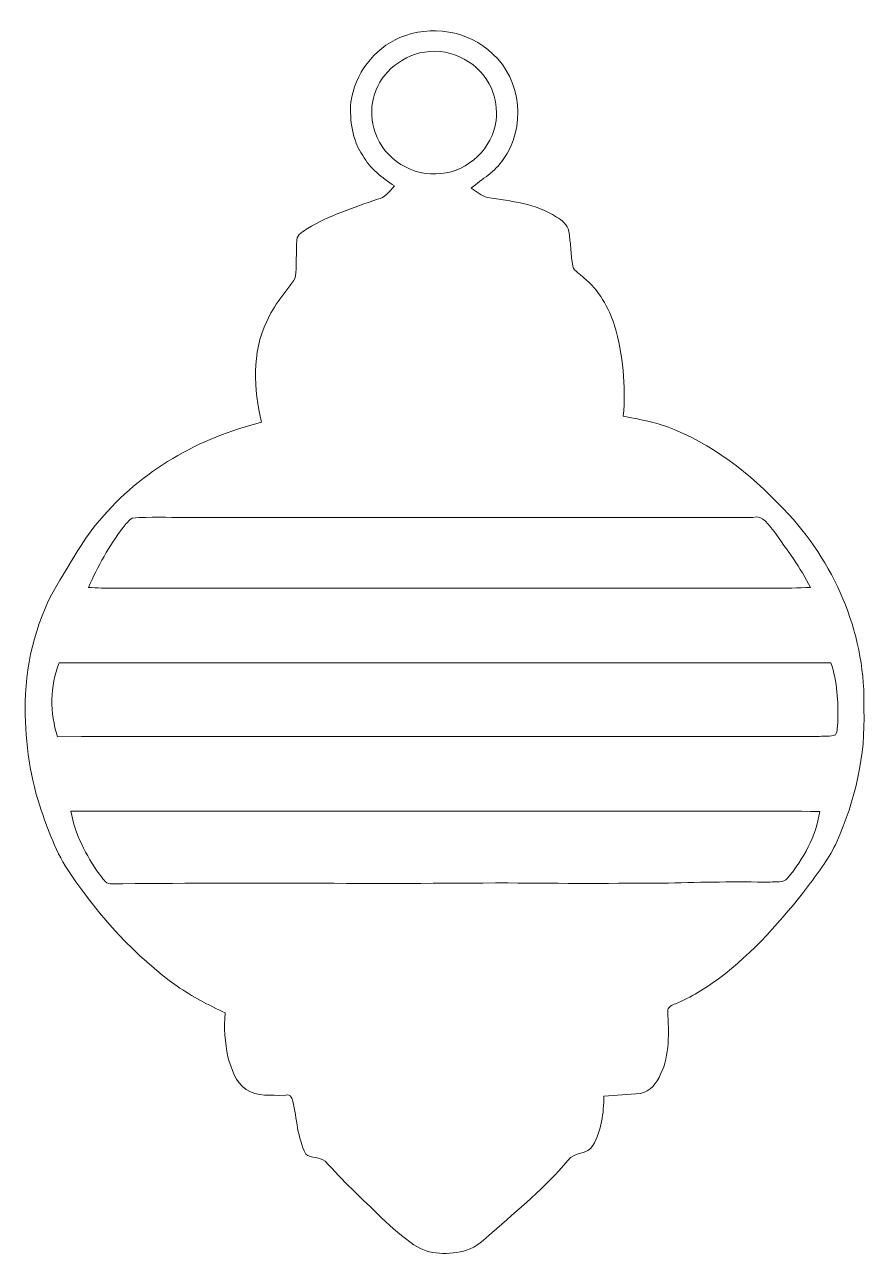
# Model space of a CAD drawing. Header units: centimetres. Extents: x -11.1 to 11.1, y -16.2 to 16.3.
import ezdxf

# ---------------------------------------------------------------- set-up
doc = ezdxf.new("R2010")
doc.units = ezdxf.units.CM
doc.header["$MEASUREMENT"] = 0
doc.layers.add('Layer 1', color=7, linetype='Continuous')

msp = doc.modelspace()

# ---------------------------------------------------------------- linework, layer by layer
at = {"layer": 'Layer 1', "color": 250, "lineweight": 9}
for points, knots in [([(-1.1827, 15.9705), (-0.3759, 16.31376), (0.63199, 16.1603), (1.26805, 15.54505), (1.26805, 15.54505), (2.03005, 14.84761), (2.15987, 13.57902), (1.54181, 12.74929), (1.54181, 12.74929), (1.33719, 12.4205), (0.98477, 12.24023), (0.70255, 11.98941), (0.70255, 11.98941), (0.8426, 11.90545), (0.96819, 11.77986), (1.13399, 11.74987), (1.13399, 11.74987), (1.75559, 11.6525), (2.41317, 11.58477), (2.95256, 11.23093), (2.95256, 11.23093), (3.09579, 11.14768), (3.24325, 11.02844), (3.27888, 10.85699), (3.27888, 10.85699), (3.33074, 10.55043), (3.33427, 10.23786), (3.38613, 9.9313), (3.38613, 9.9313), (3.42423, 9.78737), (3.58192, 9.72563), (3.67682, 9.62544), (3.67682, 9.62544), (4.07969, 9.30935), (4.32522, 8.8391), (4.49103, 8.36391), (4.49103, 8.36391), (4.71222, 7.59133), (4.78984, 6.77288), (4.71892, 5.97243), (4.71892, 5.97243), (5.1793, 5.88247), (5.64674, 5.79604), (6.0803, 5.61013), (6.0803, 5.61013), (7.25082, 5.12576), (8.24388, 4.29356), (9.09373, 3.36822), (9.09373, 3.36822), (10.36655, 1.98145), (11.13984, 0.11067), (11.07211, -1.78445), (11.07211, -1.78445), (11.12502, -2.9853), (10.84139, -4.17875), (10.35773, -5.27201), (10.35773, -5.27201), (10.1711, -5.69499), (9.88113, -6.06047), (9.61125, -6.43194), (9.61125, -6.43194), (8.91734, -7.33752), (8.15216, -8.20253), (7.23671, -8.89116), (7.23671, -8.89116), (6.88111, -9.14657), (6.51069, -9.38928), (6.10182, -9.55191), (6.10182, -9.55191), (6.01327, -9.59283), (5.88169, -9.6327), (5.89298, -9.75546), (5.89298, -9.75546), (5.91661, -10.30897), (5.95436, -10.90128), (5.70565, -11.41634), (5.70565, -11.41634), (5.60687, -11.64741), (5.42378, -11.86543), (5.16765, -11.92081), (5.16765, -11.92081), (4.84874, -11.95821), (4.52772, -11.9702), (4.2074, -11.99066), (4.2074, -11.99066), (4.19963, -12.43834), (4.14884, -12.90365), (3.91776, -13.29735), (3.91776, -13.29735), (3.78053, -13.54712), (3.41082, -13.45751), (3.25489, -13.69246), (3.25489, -13.69246), (2.66505, -14.40754), (1.93656, -14.9861), (1.25006, -15.60346), (1.25006, -15.60346), (1.04439, -15.77738), (0.8433, -15.98093), (0.58013, -16.06383), (0.58013, -16.06383), (0.12505, -16.19366), (-0.40835, -16.20001), (-0.81016, -15.91778), (-0.81016, -15.91778), (-1.418, -15.50257), (-1.91224, -14.95258), (-2.44635, -14.45129), (-2.44635, -14.45129), (-2.69964, -14.22128), (-2.91307, -13.95281), (-3.1579, -13.71504), (-3.1579, -13.71504), (-3.29584, -13.57852), (-3.5322, -13.65472), (-3.66872, -13.52242), (-3.66872, -13.52242), (-3.89168, -13.08851), (-3.90226, -12.5918), (-4.00704, -12.12472), (-4.00704, -12.12472), (-4.02856, -12.02629), (-4.10758, -11.9067), (-4.24234, -11.98325), (-4.24234, -11.98325), (-4.57677, -11.94339), (-4.95283, -12.027), (-5.24246, -11.81604), (-5.24246, -11.81604), (-5.52751, -11.62483), (-5.63299, -11.26888), (-5.72683, -10.95808), (-5.72683, -10.95808), (-5.80021, -10.57497), (-5.83548, -10.18197), (-5.79844, -9.7925), (-5.79844, -9.7925), (-6.23518, -9.58366), (-6.6691, -9.36564), (-7.06703, -9.08765), (-7.06703, -9.08765), (-8.18604, -8.29108), (-9.11102, -7.25039), (-9.88467, -6.1215), (-9.88467, -6.1215), (-10.26496, -5.57716), (-10.48192, -4.94322), (-10.69676, -4.32127), (-10.69676, -4.32127), (-10.97651, -3.43686), (-11.09434, -2.50235), (-11.0767, -1.57596), (-11.0767, -1.57596), (-11.05624, -0.45165), (-10.75638, 0.67406), (-10.16689, 1.63573), (-10.16689, 1.63573), (-9.82787, 2.17337), (-9.53048, 2.74204), (-9.10961, 3.22323), (-9.10961, 3.22323), (-8.02234, 4.52675), (-6.47719, 5.40516), (-4.83783, 5.80803), (-4.83783, 5.80803), (-5.04738, 6.68151), (-5.09924, 7.64636), (-4.69742, 8.47362), (-4.69742, 8.47362), (-4.52491, 8.90472), (-4.19225, 9.23598), (-3.94495, 9.6205), (-3.94495, 9.6205), (-3.90579, 9.95353), (-3.92625, 10.28937), (-3.90226, 10.62275), (-3.90226, 10.62275), (-3.89909, 10.78185), (-3.7294, 10.84641), (-3.62216, 10.93001), (-3.62216, 10.93001), (-3.04713, 11.27397), (-2.40437, 11.47682), (-1.77642, 11.69907), (-1.77642, 11.69907), (-1.5771, 11.73929), (-1.45257, 11.90615), (-1.32875, 12.0515), (-1.32875, 12.0515), (-1.64625, 12.27339), (-1.97468, 12.50481), (-2.16271, 12.85512), (-2.16271, 12.85512), (-2.44635, 13.26576), (-2.50526, 13.78046), (-2.47845, 14.26659), (-2.47845, 14.26659), (-2.3705, 15.00389), (-1.8752, 15.68228), (-1.1827, 15.9705), (-1.1827, 15.9705), (-1.1827, 15.9705), (-1.1827, 15.9705), (-1.1827, 15.9705)], [0, 0, 0, 0, 0.01923077, 0.01923077, 0.01923077, 0.01923077, 0.03846154, 0.03846154, 0.03846154, 0.03846154, 0.05769231, 0.05769231, 0.05769231, 0.05769231, 0.07692308, 0.07692308, 0.07692308, 0.07692308, 0.09615385, 0.09615385, 0.09615385, 0.09615385, 0.11538462, 0.11538462, 0.11538462, 0.11538462, 0.13461538, 0.13461538, 0.13461538, 0.13461538, 0.15384615, 0.15384615, 0.15384615, 0.15384615, 0.17307692, 0.17307692, 0.17307692, 0.17307692, 0.19230769, 0.19230769, 0.19230769, 0.19230769, 0.21153846, 0.21153846, 0.21153846, 0.21153846, 0.23076923, 0.23076923, 0.23076923, 0.23076923, 0.25, 0.25, 0.25, 0.25, 0.26923077, 0.26923077, 0.26923077, 0.26923077, 0.28846154, 0.28846154, 0.28846154, 0.28846154, 0.30769231, 0.30769231, 0.30769231, 0.30769231, 0.32692308, 0.32692308, 0.32692308, 0.32692308, 0.34615385, 0.34615385, 0.34615385, 0.34615385, 0.36538462, 0.36538462, 0.36538462, 0.36538462, 0.38461538, 0.38461538, 0.38461538, 0.38461538, 0.40384615, 0.40384615, 0.40384615, 0.40384615, 0.42307692, 0.42307692, 0.42307692, 0.42307692, 0.44230769, 0.44230769, 0.44230769, 0.44230769, 0.46153846, 0.46153846, 0.46153846, 0.46153846, 0.48076923, 0.48076923, 0.48076923, 0.48076923, 0.5, 0.5, 0.5, 0.5, 0.51923077, 0.51923077, 0.51923077, 0.51923077, 0.53846154, 0.53846154, 0.53846154, 0.53846154, 0.55769231, 0.55769231, 0.55769231, 0.55769231, 0.57692308, 0.57692308, 0.57692308, 0.57692308, 0.59615385, 0.59615385, 0.59615385, 0.59615385, 0.61538462, 0.61538462, 0.61538462, 0.61538462, 0.63461538, 0.63461538, 0.63461538, 0.63461538, 0.65384615, 0.65384615, 0.65384615, 0.65384615, 0.67307692, 0.67307692, 0.67307692, 0.67307692, 0.69230769, 0.69230769, 0.69230769, 0.69230769, 0.71153846, 0.71153846, 0.71153846, 0.71153846, 0.73076923, 0.73076923, 0.73076923, 0.73076923, 0.75, 0.75, 0.75, 0.75, 0.76923077, 0.76923077, 0.76923077, 0.76923077, 0.78846154, 0.78846154, 0.78846154, 0.78846154, 0.80769231, 0.80769231, 0.80769231, 0.80769231, 0.82692308, 0.82692308, 0.82692308, 0.82692308, 0.84615385, 0.84615385, 0.84615385, 0.84615385, 0.86538462, 0.86538462, 0.86538462, 0.86538462, 0.88461538, 0.88461538, 0.88461538, 0.88461538, 0.90384615, 0.90384615, 0.90384615, 0.90384615, 0.92307692, 0.92307692, 0.92307692, 0.92307692, 0.94230769, 0.94230769, 0.94230769, 0.94230769, 0.96153846, 0.96153846, 0.96153846, 0.96153846, 1, 1, 1, 1]), ([(-0.52477, 15.5895), (-0.8659, 15.55387), (-1.16823, 15.37008), (-1.42259, 15.1503), (-1.42259, 15.1503), (-1.87485, 14.73472), (-2.05335, 14.04257), (-1.83287, 13.46508), (-1.83287, 13.46508), (-1.60215, 12.7574), (-0.83168, 12.28468), (-0.09614, 12.37923), (-0.09614, 12.37923), (0.63305, 12.44484), (1.2624, 13.05515), (1.35977, 13.77728), (1.35977, 13.77728), (1.38447, 14.0655), (1.35272, 14.36466), (1.23665, 14.63101), (1.23665, 14.63101), (0.94984, 15.29176), (0.18784, 15.7098), (-0.52477, 15.5895), (-0.52477, 15.5895), (-0.52477, 15.5895), (-0.52477, 15.5895), (-0.52477, 15.5895)], [0, 0, 0, 0, 0.125, 0.125, 0.125, 0.125, 0.25, 0.25, 0.25, 0.25, 0.375, 0.375, 0.375, 0.375, 0.5, 0.5, 0.5, 0.5, 0.625, 0.625, 0.625, 0.625, 0.75, 0.75, 0.75, 0.75, 1, 1, 1, 1]), ([(-8.24919, 3.27685), (-8.35114, 3.21865), (-8.41711, 3.11563), (-8.49366, 3.02956), (-8.49366, 3.02956), (-8.86761, 2.54555), (-9.15794, 2.00227), (-9.40948, 1.44664), (-9.40948, 1.44664), (-9.18122, 1.4283), (-8.95263, 1.42865), (-8.72368, 1.42442), (-8.72368, 1.42442), (-3.25562, 1.42759), (2.21245, 1.42512), (7.6805, 1.42583), (7.6805, 1.42583), (8.34161, 1.42759), (9.00342, 1.41242), (9.66452, 1.44558), (9.66452, 1.44558), (9.40064, 1.9677), (9.0461, 2.4376), (8.70991, 2.9142), (8.70991, 2.9142), (8.55645, 3.08106), (8.41781, 3.3647), (8.14088, 3.29732), (8.14088, 3.29732), (3.14271, 3.29414), (-1.8558, 3.29555), (-6.85395, 3.2959), (-6.85395, 3.2959), (-7.31891, 3.29202), (-7.78529, 3.31848), (-8.24919, 3.27685), (-8.24919, 3.27685), (-8.24919, 3.27685), (-8.24919, 3.27685), (-8.24919, 3.27685)], [0, 0, 0, 0, 0.09090909, 0.09090909, 0.09090909, 0.09090909, 0.18181818, 0.18181818, 0.18181818, 0.18181818, 0.27272727, 0.27272727, 0.27272727, 0.27272727, 0.36363636, 0.36363636, 0.36363636, 0.36363636, 0.45454545, 0.45454545, 0.45454545, 0.45454545, 0.54545455, 0.54545455, 0.54545455, 0.54545455, 0.63636364, 0.63636364, 0.63636364, 0.63636364, 0.72727273, 0.72727273, 0.72727273, 0.72727273, 0.81818182, 0.81818182, 0.81818182, 0.81818182, 1, 1, 1, 1]), ([(-10.17746, -0.54796), (-10.43359, -1.15862), (-10.42865, -1.87335), (-10.22509, -2.49777), (-10.22509, -2.49777), (-3.51526, -2.48013), (3.19457, -2.49424), (9.90406, -2.49106), (9.90406, -2.49106), (10.04023, -2.4766), (10.18769, -2.49671), (10.32069, -2.45085), (10.32069, -2.45085), (10.3856, -2.34395), (10.37008, -2.20849), (10.38877, -2.09101), (10.38877, -2.09101), (10.39407, -1.57314), (10.37431, -1.04009), (10.20145, -0.54655), (10.20145, -0.54655), (3.4087, -0.5529), (-3.38438, -0.55008), (-10.17746, -0.54796), (-10.17746, -0.54796), (-10.17746, -0.54796), (-10.17746, -0.54796), (-10.17746, -0.54796)], [0, 0, 0, 0, 0.125, 0.125, 0.125, 0.125, 0.25, 0.25, 0.25, 0.25, 0.375, 0.375, 0.375, 0.375, 0.5, 0.5, 0.5, 0.5, 0.625, 0.625, 0.625, 0.625, 0.75, 0.75, 0.75, 0.75, 1, 1, 1, 1]), ([(-9.86984, -4.46909), (-9.76577, -5.07692), (-9.46979, -5.63184), (-9.11984, -6.13208), (-9.11984, -6.13208), (-9.03482, -6.22098), (-8.9738, -6.37797), (-8.83057, -6.38397), (-8.83057, -6.38397), (-5.33136, -6.34692), (-1.83075, -6.39278), (1.66916, -6.35962), (1.66916, -6.35962), (3.08486, -6.37903), (4.5009, -6.37091), (5.91696, -6.36774), (5.91696, -6.36774), (6.8102, -6.32646), (7.70449, -6.33599), (8.59878, -6.33705), (8.59878, -6.33705), (8.74871, -6.31588), (8.9505, -6.37338), (9.0581, -6.23192), (9.0581, -6.23192), (9.47896, -5.72886), (9.80352, -5.12808), (9.91076, -4.47544), (9.91076, -4.47544), (8.61466, -4.45074), (7.31855, -4.47297), (6.02245, -4.46556), (6.02245, -4.46556), (0.72512, -4.46768), (-4.57254, -4.46097), (-9.86984, -4.46909)], [0, 0, 0, 0, 0.1, 0.1, 0.1, 0.1, 0.2, 0.2, 0.2, 0.2, 0.3, 0.3, 0.3, 0.3, 0.4, 0.4, 0.4, 0.4, 0.5, 0.5, 0.5, 0.5, 0.6, 0.6, 0.6, 0.6, 0.7, 0.7, 0.7, 0.7, 0.8, 0.8, 0.8, 0.8, 1, 1, 1, 1])]:
    msp.add_open_spline(points, degree=3, knots=knots, dxfattribs=at)

doc.saveas('drawing.dxf')
